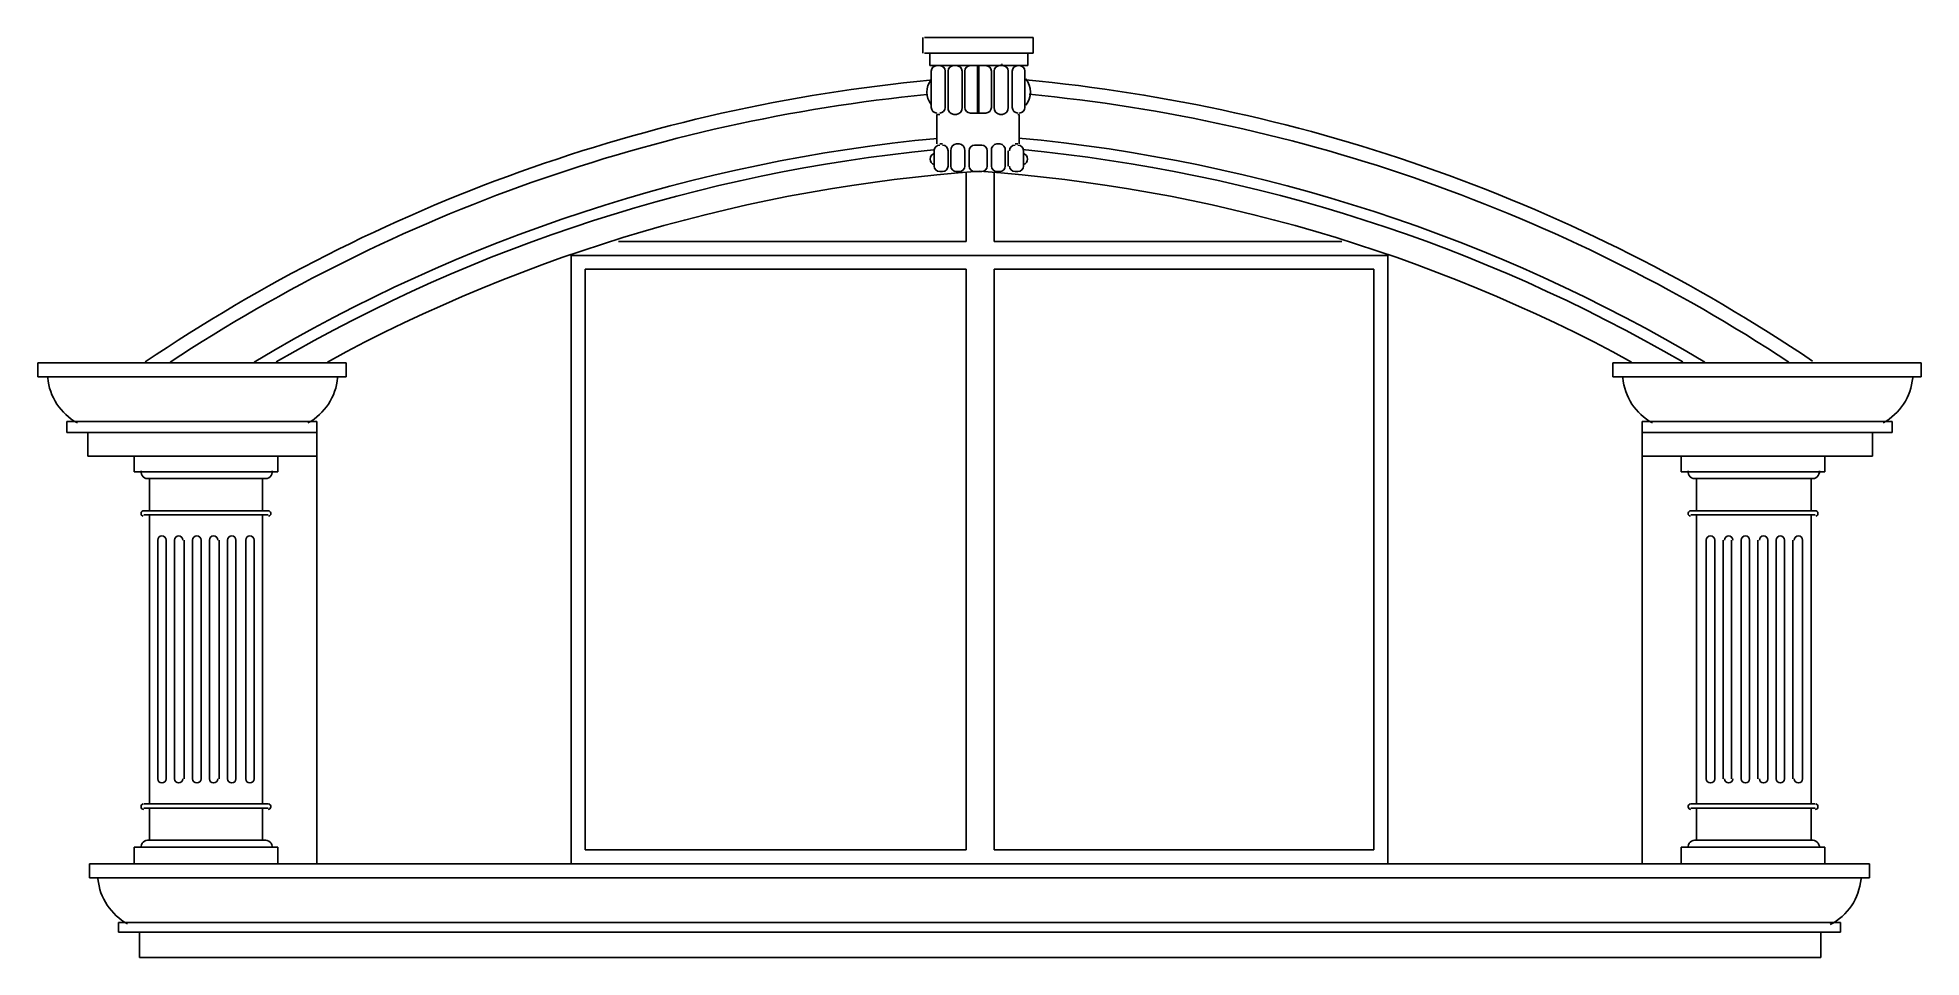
# Model space of a CAD drawing. Header units: metres. Extents: x 0.7 to 14.2, y 1 to 7.5.
import ezdxf

# ---------------------------------------------------------------- set-up
doc = ezdxf.new("R2010")
doc.units = ezdxf.units.M

msp = doc.modelspace()

# ---------------------------------------------------------------- linework, layer by layer
for p, q in [((7.07, 7.55), (7.07, 7.44)), ((7.08, 7.55), (7.55, 7.55)), ((7.08, 7.44), (7.61, 7.44)), ((7.12, 7.44), (7.12, 7.35)), ((7.86, 7.55), (7.47, 7.55)), ((7.86, 7.44), (7.47, 7.44)), ((7.86, 7.44), (7.72, 7.44)), ((7.82, 7.44), (7.82, 7.35)), ((7.86, 7.55), (7.86, 7.44)), ((7.12, 7.35), (7.47, 7.35)), ((7.13, 7.05), (7.13, 7.31)), ((7.17, 7.35), (7.19, 7.35)), ((7.23, 7.31), (7.23, 7.05)), ((7.37, 7.05), (7.37, 7.31)), ((7.41, 7.35), (7.47, 7.35)), ((7.82, 7.35), (7.47, 7.35)), ((7.47, 7.35), (7.47, 7.01)), ((7.71, 7.31), (7.71, 7.05)), ((7.76, 7.35), (7.75, 7.35)), ((7.8, 7.05), (7.8, 7.31)), ((7.17, 7), (7.17, 6.79)), ((7.19, 7), (7.17, 7)), ((7.47, 7.01), (7.41, 7.01)), ((7.75, 7), (7.76, 7)), ((7.76, 7), (7.76, 6.79)), ((7.19, 6.79), (7.21, 6.79)), ((7.75, 6.79), (7.73, 6.79)), ((7.15, 6.63), (7.15, 6.74)), ((7.25, 6.74), (7.25, 6.63)), ((7.68, 6.74), (7.68, 6.63)), ((7.79, 6.63), (7.79, 6.74)), ((7.21, 6.59), (7.19, 6.59)), ((7.38, 6.09), (7.38, 6.58)), ((7.58, 6.09), (7.58, 6.58)), ((7.73, 6.59), (7.75, 6.59)), ((4.89, 6.09), (7.38, 6.09)), ((10.07, 6.09), (7.58, 6.09)), ((4.55, 5.99), (4.55, 1.63)), ((4.55, 5.99), (7.84, 5.99)), ((10.4, 5.99), (7.48, 5.99)), ((10.4, 5.99), (10.4, 1.63)), ((4.65, 5.89), (7.38, 5.89)), ((4.65, 5.89), (4.65, 1.73)), ((7.38, 1.73), (7.38, 5.89)), ((10.3, 5.89), (7.58, 5.89)), ((7.58, 1.73), (7.58, 5.89)), ((10.3, 5.89), (10.3, 1.73)), ((0.73, 5.22), (0.73, 5.12)), ((0.73, 5.22), (0.73, 5.12)), ((0.73, 5.22), (0.73, 5.12)), ((0.73, 5.22), (2.21, 5.22)), ((2.94, 5.22), (1.98, 5.22)), ((2.94, 5.22), (2.94, 5.12)), ((2.94, 5.22), (2.94, 5.12)), ((2.94, 5.22), (2.94, 5.12)), ((12.01, 5.22), (12.98, 5.22)), ((12.01, 5.22), (12.01, 5.12)), ((12.01, 5.22), (12.01, 5.12)), ((12.01, 5.22), (12.01, 5.12)), ((14.22, 5.22), (12.74, 5.22)), ((14.22, 5.22), (14.22, 5.12)), ((14.22, 5.22), (14.22, 5.12)), ((14.22, 5.22), (14.22, 5.12)), ((0.73, 5.12), (2.1, 5.12)), ((2.94, 5.12), (1.98, 5.12)), ((12.01, 5.12), (12.98, 5.12)), ((14.22, 5.12), (12.86, 5.12)), ((0.94, 4.8), (2.11, 4.8)), ((0.94, 4.8), (0.94, 4.72)), ((2.73, 4.8), (1.98, 4.8)), ((2.73, 4.8), (2.73, 4.72)), ((12.22, 4.8), (12.22, 4.72)), ((12.22, 4.8), (12.98, 4.8)), ((14.01, 4.8), (12.84, 4.8)), ((14.01, 4.8), (14.01, 4.72)), ((0.94, 4.72), (2.17, 4.72)), ((1.09, 4.72), (1.09, 4.55)), ((2.73, 4.72), (1.98, 4.72)), ((2.73, 4.72), (2.73, 1.63)), ((12.22, 4.72), (12.22, 1.63)), ((12.22, 4.72), (12.98, 4.72)), ((14.01, 4.72), (12.78, 4.72)), ((13.87, 4.72), (13.87, 4.55)), ((1.09, 4.55), (2.24, 4.55)), ((1.42, 4.44), (1.42, 4.55)), ((2.73, 4.55), (1.98, 4.55)), ((2.45, 4.44), (2.45, 4.55)), ((12.22, 4.55), (12.98, 4.55)), ((12.5, 4.44), (12.5, 4.55)), ((13.87, 4.55), (12.71, 4.55)), ((13.53, 4.44), (13.53, 4.55)), ((1.94, 4.44), (1.42, 4.44)), ((1.53, 4.39), (1.99, 4.39)), ((1.53, 4.39), (1.53, 4.16)), ((1.53, 4.39), (1.53, 4.16)), ((1.94, 4.44), (2.45, 4.44)), ((2.35, 4.39), (1.94, 4.39)), ((2.34, 4.39), (2.34, 4.16)), ((13.02, 4.44), (12.5, 4.44)), ((12.61, 4.39), (13.02, 4.39)), ((12.61, 4.39), (12.61, 4.16)), ((13.43, 4.39), (12.97, 4.39)), ((13.02, 4.44), (13.53, 4.44)), ((13.43, 4.39), (13.43, 4.16)), ((13.43, 4.39), (13.43, 4.16)), ((1.49, 4.16), (1.53, 4.16)), ((1.49, 4.13), (2.01, 4.13)), ((1.53, 4.16), (2.07, 4.16)), ((1.53, 4.13), (1.53, 3.18)), ((2.34, 4.16), (1.94, 4.16)), ((2.38, 4.13), (1.94, 4.13)), ((2.38, 4.16), (2.34, 4.16)), ((2.34, 4.13), (2.34, 3.18)), ((12.57, 4.16), (12.61, 4.16)), ((12.57, 4.13), (13.02, 4.13)), ((12.61, 4.16), (13.02, 4.16)), ((12.61, 4.13), (12.61, 3.18)), ((13.42, 4.16), (12.89, 4.16)), ((13.46, 4.13), (12.95, 4.13)), ((13.46, 4.16), (13.42, 4.16)), ((13.43, 4.13), (13.43, 3.18)), ((1.59, 3.95), (1.59, 3.18)), ((1.65, 3.95), (1.65, 3.18)), ((1.71, 3.95), (1.71, 3.18)), ((1.78, 3.95), (1.78, 3.18)), ((1.84, 3.95), (1.84, 3.18)), ((1.9, 3.95), (1.9, 3.18)), ((1.96, 3.95), (1.96, 3.18)), ((2.03, 3.95), (2.03, 3.18)), ((2.09, 3.95), (2.09, 3.18)), ((2.15, 3.95), (2.15, 3.18)), ((2.22, 3.95), (2.22, 3.18)), ((2.28, 3.95), (2.28, 3.18)), ((12.68, 3.95), (12.68, 3.18)), ((12.74, 3.95), (12.74, 3.18)), ((12.8, 3.95), (12.8, 3.18)), ((12.86, 3.95), (12.86, 3.18)), ((12.93, 3.95), (12.93, 3.18)), ((12.99, 3.95), (12.99, 3.18)), ((13.05, 3.95), (13.05, 3.18)), ((13.12, 3.95), (13.12, 3.18)), ((13.18, 3.95), (13.18, 3.18)), ((13.24, 3.95), (13.24, 3.18)), ((13.3, 3.95), (13.3, 3.18)), ((13.37, 3.95), (13.37, 3.18)), ((1.53, 2.06), (1.53, 3.23)), ((1.59, 2.24), (1.59, 3.23)), ((1.65, 2.24), (1.65, 3.23)), ((1.71, 2.24), (1.71, 3.23)), ((1.78, 2.24), (1.78, 3.23)), ((1.84, 2.24), (1.84, 3.23)), ((1.9, 2.24), (1.9, 3.23)), ((1.96, 2.24), (1.96, 3.23)), ((2.03, 2.24), (2.03, 3.23)), ((2.09, 2.24), (2.09, 3.23)), ((2.15, 2.24), (2.15, 3.23)), ((2.22, 2.24), (2.22, 3.23)), ((2.28, 2.24), (2.28, 3.23)), ((2.34, 2.06), (2.34, 3.23)), ((12.61, 2.06), (12.61, 3.23)), ((12.68, 2.24), (12.68, 3.23)), ((12.74, 2.24), (12.74, 3.23)), ((12.8, 2.24), (12.8, 3.23)), ((12.86, 2.24), (12.86, 3.23)), ((12.93, 2.24), (12.93, 3.23)), ((12.99, 2.24), (12.99, 3.23)), ((13.05, 2.24), (13.05, 3.23)), ((13.12, 2.24), (13.12, 3.23)), ((13.18, 2.24), (13.18, 3.23)), ((13.24, 2.24), (13.24, 3.23)), ((13.3, 2.24), (13.3, 3.23)), ((13.37, 2.24), (13.37, 3.23)), ((13.43, 2.06), (13.43, 3.23)), ((1.49, 2.06), (2.01, 2.06)), ((1.49, 2.03), (1.53, 2.03)), ((1.53, 2.03), (2.07, 2.03)), ((1.53, 1.8), (1.53, 2.03)), ((1.53, 1.8), (1.53, 2.03)), ((2.38, 2.06), (1.94, 2.06)), ((2.34, 2.03), (1.94, 2.03)), ((2.34, 1.8), (2.34, 2.03)), ((2.38, 2.03), (2.34, 2.03)), ((12.57, 2.06), (13.02, 2.06)), ((12.57, 2.03), (12.61, 2.03)), ((12.61, 2.03), (13.02, 2.03)), ((12.61, 1.8), (12.61, 2.03)), ((13.42, 2.03), (12.89, 2.03)), ((13.46, 2.06), (12.95, 2.06)), ((13.46, 2.03), (13.42, 2.03)), ((13.43, 1.8), (13.43, 2.03)), ((13.43, 1.8), (13.43, 2.03)), ((1.53, 1.8), (1.99, 1.8)), ((2.35, 1.8), (1.94, 1.8)), ((12.61, 1.8), (13.02, 1.8)), ((13.43, 1.8), (12.97, 1.8)), ((1.1, 1.63), (7.44, 1.63)), ((1.1, 1.63), (1.1, 1.53)), ((1.1, 1.63), (1.1, 1.53)), ((1.1, 1.63), (1.1, 1.53)), ((1.42, 1.75), (1.42, 1.63)), ((1.94, 1.75), (1.42, 1.75)), ((1.94, 1.75), (2.45, 1.75)), ((2.45, 1.72), (2.45, 1.75)), ((2.45, 1.75), (2.45, 1.63)), ((4.65, 1.73), (7.38, 1.73)), ((7.41, 1.63), (5.98, 1.63)), ((7.48, 1.63), (7.33, 1.63)), ((7.36, 1.63), (7.48, 1.63)), ((7.48, 1.63), (7.63, 1.63)), ((7.6, 1.63), (7.48, 1.63)), ((13.85, 1.63), (7.51, 1.63)), ((7.54, 1.63), (8.98, 1.63)), ((10.3, 1.73), (7.58, 1.73)), ((12.5, 1.75), (12.5, 1.63)), ((13.02, 1.75), (12.5, 1.75)), ((12.5, 1.72), (12.5, 1.75)), ((13.02, 1.75), (13.53, 1.75)), ((13.53, 1.75), (13.53, 1.63)), ((13.85, 1.63), (13.85, 1.53)), ((13.85, 1.63), (13.85, 1.53)), ((13.85, 1.63), (13.85, 1.53)), ((1.1, 1.53), (6.45, 1.53)), ((7.7, 1.53), (5.98, 1.53)), ((7.36, 1.53), (7.48, 1.53)), ((7.6, 1.53), (7.48, 1.53)), ((7.54, 1.53), (8.98, 1.53)), ((13.85, 1.53), (8.5, 1.53)), ((1.31, 1.21), (7.07, 1.21)), ((1.31, 1.21), (1.31, 1.14)), ((1.31, 1.14), (6.37, 1.14)), ((1.46, 1.14), (1.46, 0.96)), ((7.41, 1.21), (5.98, 1.21)), ((7.84, 1.14), (5.98, 1.14)), ((7.36, 1.21), (7.92, 1.21)), ((7.36, 1.14), (7.48, 1.14)), ((7.6, 1.21), (7.48, 1.21)), ((7.6, 1.14), (7.48, 1.14)), ((7.54, 1.21), (8.98, 1.21)), ((7.54, 1.14), (8.98, 1.14)), ((13.64, 1.21), (7.88, 1.21)), ((13.64, 1.14), (8.59, 1.14)), ((13.5, 1.14), (13.5, 0.96)), ((13.64, 1.21), (13.64, 1.14)), ((1.46, 0.96), (6.31, 0.96)), ((7.78, 0.96), (5.98, 0.96)), ((7.36, 0.96), (7.48, 0.96)), ((7.6, 0.96), (7.48, 0.96)), ((7.54, 0.96), (8.98, 0.96)), ((13.5, 0.96), (8.64, 0.96))]:
    msp.add_line(p, q)
for points in [[(7.25, 7.05), (7.25, 7.31, -0.41), (7.29, 7.35), (7.31, 7.35, -0.41), (7.35, 7.31), (7.35, 7.05, -0.41), (7.31, 7), (7.29, 7, -0.41)], [(7.56, 7.05), (7.56, 7.31, 0.41), (7.52, 7.35), (7.46, 7.35), (7.46, 7.01), (7.52, 7.01, 0.41)], [(7.68, 7.05), (7.68, 7.31, 0.41), (7.64, 7.35), (7.62, 7.35, 0.41), (7.58, 7.31), (7.58, 7.05, 0.41), (7.62, 7), (7.64, 7, 0.41)], [(7.27, 6.63), (7.27, 6.74, -0.41), (7.31, 6.79), (7.33, 6.79, -0.41), (7.37, 6.74), (7.37, 6.63, -0.41), (7.33, 6.59), (7.31, 6.59, -0.41)], [(7.66, 6.63), (7.66, 6.74, 0.41), (7.62, 6.79), (7.6, 6.79, 0.41), (7.56, 6.74), (7.56, 6.63, 0.41), (7.6, 6.59), (7.62, 6.59, 0.41)]]:
    msp.add_lwpolyline(points, format="xyb", close=True)
for points in [[(7.13, 7.25, 0.36), (7.13, 7.07, -2.02)], [(7.4, 6.63), (7.4, 6.74, -0.41), (7.44, 6.78), (7.47, 6.78)], [(7.53, 6.63), (7.53, 6.74, 0.41), (7.49, 6.78), (7.47, 6.78)], [(7.15, 6.73), (7.15, 6.72, 0.72), (7.15, 6.64, 0.03)], [(7.47, 6.59), (7.44, 6.59, -0.41), (7.4, 6.63)], [(7.47, 6.59), (7.49, 6.59, 0.41), (7.53, 6.63)], [(7.79, 6.73), (7.79, 6.72, -0.72), (7.79, 6.64, -0.03)]]:
    msp.add_lwpolyline(points, format="xyb")
for centre, radius, start, end in [((7.17, 7.31), 0.04, 90, 180), ((7.19, 7.31), 0.04, 360, 90), ((7.41, 7.31), 0.04, 90, 180), ((7.64, 7.35), 0.01, 90, 180), ((7.75, 7.31), 0.04, 90, 180), ((7.76, 7.31), 0.04, 0, 90), ((8.27, -4.79), 12.09, 95.46, 124.06), ((7.69, 7.16), 0.15, 320.81, 39.19), ((6.68, -4.79), 12.09, 56, 84.65), ((8.27, -4.79), 11.99, 95.61, 123.35), ((7.17, 7.05), 0.04, 180, 270), ((7.19, 7.05), 0.04, 270, 0), ((7.41, 7.05), 0.04, 180, 270), ((7.75, 7.05), 0.04, 180, 270), ((7.76, 7.05), 0.04, 270, 360), ((6.68, -4.79), 11.99, 56.65, 84.49), ((8.27, -4.79), 11.67, 95.39, 120.88), ((8.27, -4.79), 11.59, 95.57, 120.21), ((7.19, 6.74), 0.04, 90, 180), ((7.21, 6.74), 0.04, 0, 90), ((7.73, 6.74), 0.04, 90, 180), ((7.75, 6.74), 0.04, 0, 90), ((6.68, -4.79), 11.67, 59.12, 84.72), ((6.68, -4.79), 11.59, 59.79, 84.54), ((7.19, 6.63), 0.04, 180, 270), ((7.21, 6.63), 0.04, 270, 360), ((7.73, 6.63), 0.04, 180, 270), ((7.75, 6.63), 0.04, 270, 0), ((8.27, -4.79), 11.41, 93.99, 118.62), ((6.68, -4.79), 11.41, 61.38, 86.01), ((1.21, 5.15), 0.41, 185.17, 241.46), ((2.47, 5.15), 0.41, 298.54, 354.83), ((12.49, 5.15), 0.41, 185.17, 241.46), ((13.75, 5.15), 0.41, 298.54, 354.83), ((1.52, 4.44), 0.05, 173.9, 279.42), ((2.36, 4.44), 0.05, 260.58, 6.1), ((12.6, 4.44), 0.05, 173.9, 279.42), ((13.44, 4.44), 0.05, 260.58, 6.1), ((1.49, 4.14), 0.02, 90.39, 260.08), ((2.38, 4.14), 0.02, 279.92, 89.61), ((12.57, 4.14), 0.02, 90.39, 260.08), ((13.46, 4.14), 0.02, 279.92, 89.61), ((1.62, 3.95), 0.03, 0, 180), ((1.74, 3.95), 0.03, 0, 180), ((1.87, 3.95), 0.03, 0, 180), ((1.99, 3.95), 0.03, 0, 180), ((2.12, 3.95), 0.03, 0, 180), ((2.25, 3.95), 0.03, 0, 180), ((12.71, 3.95), 0.03, 0, 180), ((12.84, 3.95), 0.03, 0, 180), ((12.96, 3.95), 0.03, 0, 180), ((13.09, 3.95), 0.03, 0, 180), ((13.21, 3.95), 0.03, 0, 180), ((13.34, 3.95), 0.03, 0, 180), ((1.62, 2.24), 0.03, 180, 0), ((1.74, 2.24), 0.03, 180, 0), ((1.87, 2.24), 0.03, 180, 0), ((1.99, 2.24), 0.03, 180, 0), ((2.12, 2.24), 0.03, 180, 0), ((2.25, 2.24), 0.03, 180, 0), ((12.71, 2.24), 0.03, 180, 0), ((12.84, 2.24), 0.03, 180, 0), ((12.96, 2.24), 0.03, 180, 0), ((13.09, 2.24), 0.03, 180, 0), ((13.21, 2.24), 0.03, 180, 0), ((13.34, 2.24), 0.03, 180, 0), ((1.49, 2.04), 0.02, 99.92, 269.61), ((2.38, 2.04), 0.02, 270.39, 80.08), ((12.57, 2.04), 0.02, 99.92, 269.61), ((13.46, 2.04), 0.02, 270.39, 80.08), ((1.52, 1.75), 0.05, 80.58, 186.1), ((2.36, 1.75), 0.05, 353.9, 99.42), ((12.6, 1.75), 0.05, 80.58, 186.1), ((13.44, 1.75), 0.05, 353.9, 99.42), ((1.57, 1.56), 0.41, 185.36, 241.46), ((13.38, 1.56), 0.41, 297.18, 354.64)]:
    msp.add_arc(centre, radius, start, end)

doc.saveas('drawing.dxf')
